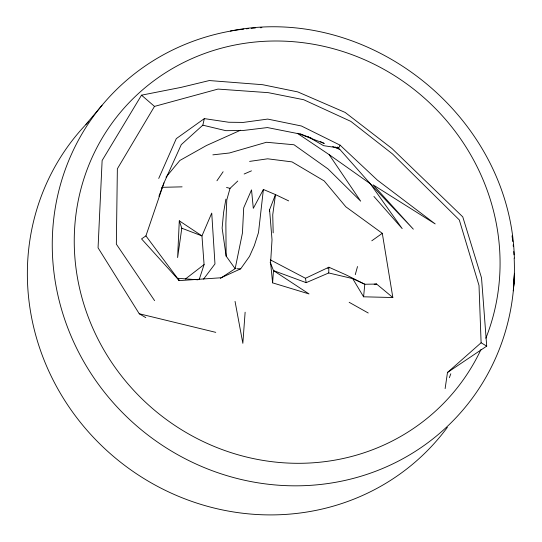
<?xml version="1.0" encoding="UTF-8"?>
<svg xmlns="http://www.w3.org/2000/svg" width="542" height="542" viewBox="0 0 542 542"><rect width="100%" height="100%" fill="white"/><g stroke="black" fill="none" stroke-linecap="round" stroke-linejoin="round"><path stroke-width="0.81" d="M269.557 211.434L269.577 209.768L275.478 194.598L263.392 189.456L253.31 208.338L251.522 189.863L243.71 207.816L242.443 232.979L235.153 268.676L220.364 278.385M270.146 262.159L273.493 270.6L306.176 282.66L328.716 272.965L328.879 267.213L345.823 274.767L364.793 284.252L376.615 284.062L392.842 297.524L382.3 233.324L345.83 206.8L324.191 180.933L292.016 161.889L267.653 158.806L249.605 161.401M179.294 220.811L177.613 257.565L181.807 228.216L179.294 220.811L201.956 235.905L204.083 264.584L199.199 279.57M513.518 288.351L514.453 273.263L513.315 290.817L514.107 280.329M272.606 282.856L273.493 270.6L309.008 293.927L272.606 282.856L270.6 262.789L272.023 239.733L269.577 209.768M245.126 312.212L242.843 343.31L235.045 301.386M392.842 297.524L363.594 296.806L364.793 284.252L352.686 278.602L328.716 272.965M263.392 189.456L258.5 232.559L254.313 245.607L249.496 256.413L240.668 268.839L221.116 277.761L179.26 280.62L141.55 238.9L145.92 235.885L163.962 182.891L181.279 144.633L202.83 125.175L204.341 118.61L228.677 122.248L243.317 122.411L267.687 119.077L301.406 125.995L340.119 145.181L377.401 180.14L435.185 223.914L373.086 184.836L413.336 229.178L370.301 183.752L339.739 149.294L335.207 147.004M445.124 388.607L447.489 372.476L481.106 342.768L479.013 285.485L459.298 219.923L392.51 153.955L350.83 121.374L303.676 99.714L268.304 92.662L217.999 89.078L154.49 106.401L117.363 168.792L116.347 244.144L154.592 300.641M225.899 199.138L223.589 212.518L222.125 228.094L226.143 256.122L235.153 268.676M355.274 274.645L357.517 266.535M237.769 181.028L230.032 188.365L226.786 199.923L225.865 223.412L226.143 256.122M449.365 377.686L450.815 373.777M158.935 196.272L163.962 182.891M158.725 178.447L176.299 138.63L204.341 118.61M308.202 136.794L323.547 145.662L338.682 147.959L340.119 145.181M447.489 372.476L486.709 346.128L481.52 277.856L462.766 216.875L391.927 148.474L345.146 112.431L297.748 91.903L262.707 84.715L209.314 80.548L180.981 87.397L141.516 95.175L102.126 160.52L98.061 247.809L139.247 313.757L145.798 317.639M216.935 180.771L223.114 171.753M203.555 279.123L214.971 263.934L211.739 213.081L201.956 235.905L181.807 228.216M166.008 177.159L179.876 160.459L206.455 145.513L240.553 130.222M85.961 124.342L102.038 105.297M327.761 268.466L328.879 267.213L305.485 278.276L270.417 259.875M185.384 279.028L204.083 264.584M371.785 240.804L382.3 233.324M244.151 174.009L251.474 170.845M375.071 284.685L376.615 284.062L374.183 284.259M230.357 31.029C369.373 2.995 510.523 116.706 514.372 258.087M212.864 154.856L229.361 153L266.501 142.261L294.028 144.768L328.005 168.914L360.674 201.157L329.143 154.626L297.28 133.264M161.57 187.336L182.092 186.848M236.786 268.724L240.668 268.839M197.965 279.801L178.135 278.317L179.26 280.62L145.92 235.885M202.83 125.175L225.845 130.676L243.033 130.507L267.43 127.566L299.475 133.915L324.252 143.447L320.498 141.645M139.247 313.757L215.763 332.354M226.522 187.457L230.032 188.365M299.895 133.705L311.616 138.285M332.707 146.543L339.739 149.294M288.676 200.892L275.478 194.598L272.741 214.781L273.188 232.87M349.17 302.294L368.242 313.005M481.106 342.768L486.709 346.128M337.293 147.065L338.682 147.959M329.143 154.626L370.301 183.752L402.184 228.609L373.926 196.434M141.516 95.175L154.49 106.401M352.686 278.602L363.594 296.806M305.485 278.276L306.176 282.66M447.367 427.353A236.163 223.941 40.5 0 1 113.142 456.134A236.163 223.941 40.5 0 1 88.813 121.496M514.162 258.1A236.163 223.941 40.5 0 1 303.649 485.686A236.163 223.941 40.5 0 1 54.2 274.381A236.163 223.941 40.5 0 1 243.819 29.092M246.264 28.814A236.163 223.941 40.5 0 1 248.717 28.557M251.17 28.333A236.163 223.941 40.5 0 1 255.275 28.015M260.235 27.723A236.163 223.941 40.5 0 1 261.888 27.649M512.041 235.885A236.163 223.941 40.5 0 1 512.8 241.61M513.166 244.909A236.163 223.941 40.5 0 1 513.335 246.556M513.762 251.502A236.163 223.941 40.5 0 1 513.985 254.808M480.944 349.583A217.593 206.333 40.5 0 1 116.395 369.224A217.593 206.333 40.5 0 1 258.209 41.741A217.593 206.333 40.5 0 1 485.869 338.215"/></g></svg>
